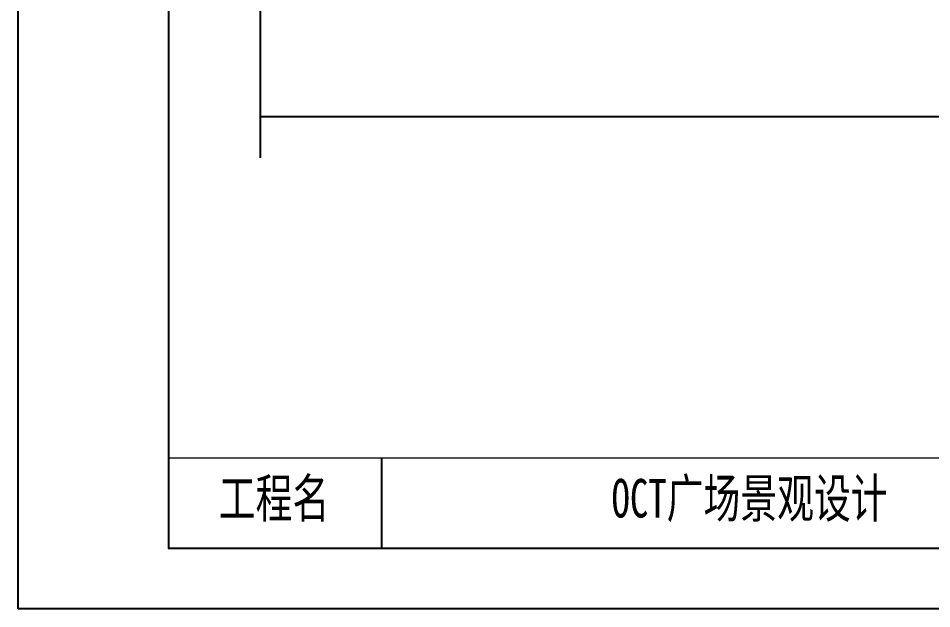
# Model space of a CAD drawing. Extents: x -439 to 3761, y 147 to 3065.
# Drawn here: x -439 to 1077, y 147 to 1127 of the extents above; entities that cross this region are included whole.
import ezdxf

# ---------------------------------------------------------------- set-up
doc = ezdxf.new("R2010")
doc.units = 0
for name, color, linetype in [('LEVEL', 2, 'CONTINUOUS'), ('STAIR', 140, 'CONTINUOUS'), ('TK', 1, 'CONTINUOUS')]:
    doc.layers.add(name, color=color, linetype=linetype)
doc.styles.add('STYLE1', font='SIMSUN.TTF', dxfattribs={"width": 0.7})

msp = doc.modelspace()

# ---------------------------------------------------------------- linework, layer by layer
at = {"layer": 'LEVEL'}
msp.add_line((-36.6, 963.5), (3507.5, 963.5), dxfattribs=at)
at = {"layer": 'STAIR', "linetype": 'CONTINUOUS'}
msp.add_line((-37.6, 1456), (-37.6, 895.1), dxfattribs=at)
at = {"layer": 'TK', "linetype": 'CONTINUOUS'}
for p, q in [((-438.9, 147.1), (-438.9, 3064.8)), ((-188.9, 247.1), (-188.9, 2997.1)), ((164.1, 397.1), (164.1, 247.1)), ((3661.1, 247.1), (-188.9, 247.1)), ((3761.1, 147.1), (-438.9, 147.1))]:
    msp.add_line(p, q, dxfattribs=at)
at = {"layer": 'TK', "linetype": 'CONTINUOUS', "const_width": 2.5}
for points in [[(-188.9, 2997.1), (-188.9, 247.1), (3661.1, 247.1), (3661.1, 2997.1), (-188.9, 2997.1)], [(-188.9, 397.1), (3661.1, 397.1)]]:
    msp.add_lwpolyline(points, dxfattribs=at)

# ---------------------------------------------------------------- texts
at = {"layer": 'TK', "linetype": 'CONTINUOUS', "style": 'STYLE1', "width": 0.7}
for s, p in [('工程名', (-106.1, 298.4)), ('OCT广场景观设计', (545.6, 298.4))]:
    msp.add_text(s, height=64, dxfattribs=at).set_placement(p)

doc.saveas('drawing.dxf')
